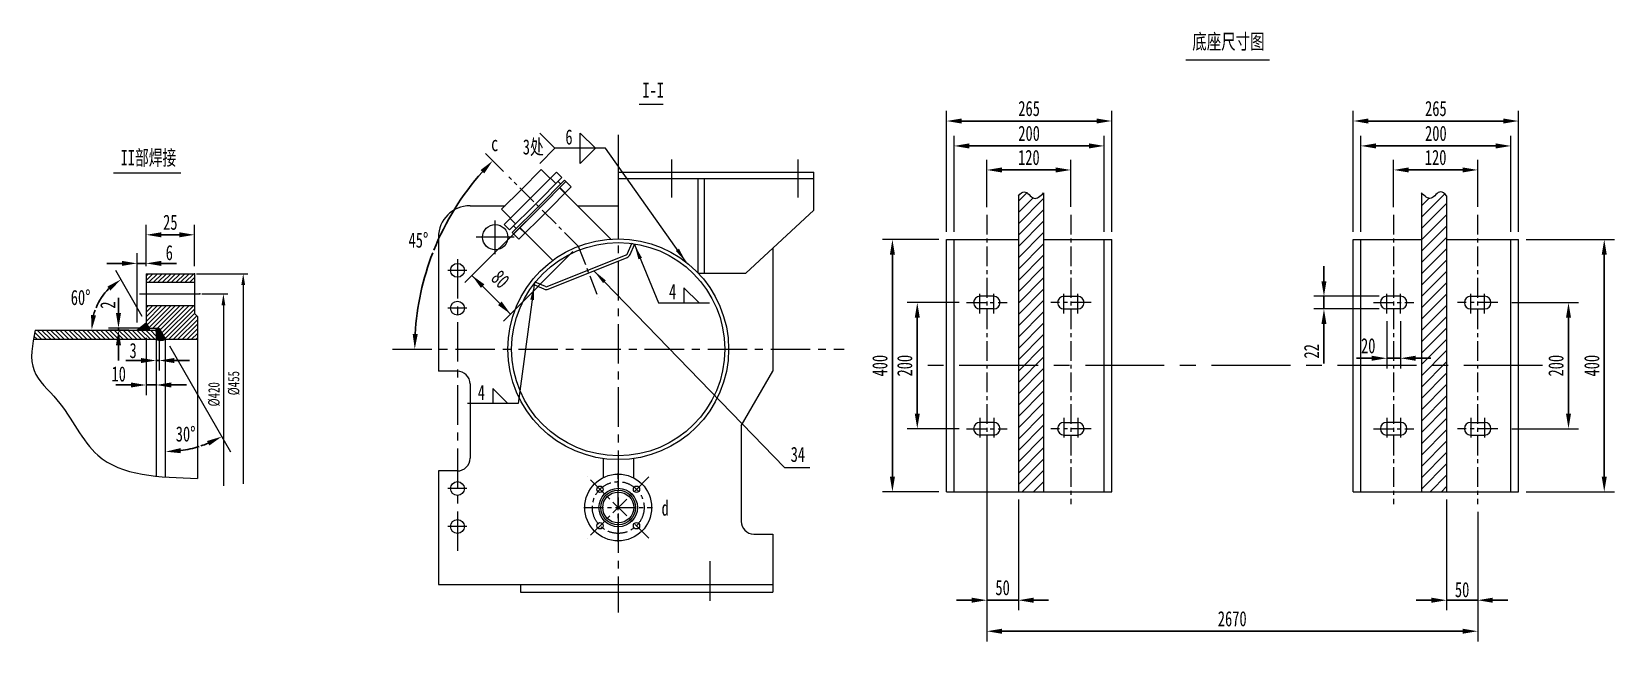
# Model space of a CAD drawing. Header units: millimetres. Extents: x 6843 to 13563, y -2018 to 2734.
# Drawn here: x 9445 to 11955, y -249 to 718 of the extents above; entities that cross this region are included whole.
import ezdxf

# ---------------------------------------------------------------- set-up
doc = ezdxf.new("R2010")
doc.units = ezdxf.units.MM
doc.header["$LTSCALE"] = 50
doc.header["$PDSIZE"] = -5
doc.linetypes.add('CENTER', pattern=[2, 1.25, -0.25, 0.25, -0.25])
doc.linetypes.add('EB_DASHDOT', pattern=[39, 30, -3, 3, -3])
doc.layers.get('0').update_dxf_attribs({"lineweight": 18})
for name, color, linetype, lineweight in [('25C', 1, 'CENTER', 18), ('中心线', 1, 'CENTER', 5), ('尺寸线', 4, 'Continuous', 9), ('标注', 4, 'Continuous', 5), ('点划线', 1, 'EB_DASHDOT', 5), ('粗线', 7, 'Continuous', 15)]:
    doc.layers.add(name, color=color, linetype=linetype, lineweight=lineweight)
doc.styles.add('FS', font='txt.shx', dxfattribs={"width": 0.7, "bigfont": 'gbcbig.shx'})
doc.styles.get("Standard").update_dxf_attribs({"font": 'txt', "width": 0.7})
doc.dimstyles.new('副本标准', dxfattribs={"dimscale": 8, "dimtxt": 3, "dimasz": 3, "dimexe": 2, "dimexo": 1.5, "dimgap": 1, "dimtad": 1, "dimtih": 1, "dimtoh": 1, "dimdec": 1, "dimzin": 12, "dimdsep": 46, "dimtxsty": 'Standard', "dimcen": 0, "dimdle": 6, "dimclrd": 256, "dimclre": 256, "dimclrt": 256, "dimazin": 3, "dimtfac": 1, "dimtdec": 1, "dimtix": 1, "dimtmove": 1, "dimatfit": 3, "dimfxl": 0, "dimtolj": 1, "dimarcsym": 0})
doc.dimstyles.new('标准', dxfattribs={"dimscale": 8, "dimtxt": 3, "dimasz": 3, "dimexe": 2, "dimexo": 1.5, "dimgap": 1, "dimtad": 1, "dimdec": 1, "dimzin": 12, "dimdsep": 46, "dimtxsty": 'Standard', "dimcen": 0, "dimdle": 6, "dimclrd": 256, "dimclre": 256, "dimclrt": 256, "dimadec": 1, "dimazin": 3, "dimtfac": 1, "dimtdec": 1, "dimtmove": 2, "dimatfit": 0, "dimfxl": 0, "dimtolj": 1, "dimarcsym": 0})

# ---------------------------------------------------------------- blocks, each defined once
blk = doc.blocks.new('*X29')
at = {"layer": '标注', "linetype": 'ByBlock'}
for points in [[(10143.6, 331.5), (10163.4, 317.3), (10157.8, 311.7)], [(10204.8, 270.3), (10190.7, 290.1), (10185, 284.4)]]:
    blk.add_hatch(color=256, dxfattribs=at).paths.add_polyline_path(points, flags=0)
for p, q in [((10242.6, 430.4), (10132.3, 320.2)), ((10303.7, 369.2), (10193.5, 259))]:
    blk.add_line(p, q, dxfattribs=at)
at = {"layer": '标注', "linetype": 'ByBlock', "lineweight": -2}
for p, q in [((10312.2, 377.7), (10312.2, 377.7)), ((10204.8, 270.3), (10143.6, 331.5))]:
    blk.add_line(p, q, dxfattribs=at)
at = {"layer": '标注', "linetype": 'ByBlock', "insert": (10188.8, 325.5), "char_height": 24, "width": 63.998, "attachment_point": 5, "rotation": 315}
blk.add_mtext('80', dxfattribs=at)
blk = doc.blocks.new('*X70')
at = {"layer": '标注', "linetype": 'ByBlock'}
for points in [[(9583.1, 247.9), (9579.1, 271.9), (9587.1, 271.9)], [(9583.1, 244.7), (9579.1, 220.7), (9587.1, 220.7)]]:
    blk.add_hatch(color=256, dxfattribs=at).paths.add_polyline_path(points, flags=0)
at = {"layer": '标注', "linetype": 'ByBlock', "lineweight": -2}
for p, q in [((9583.1, 271.9), (9583.1, 295.9)), ((9583.1, 247.9), (9583.1, 244.7)), ((9631.7, 247.9), (9631.7, 247.9)), ((9583.1, 196.7), (9583.1, 220.7))]:
    blk.add_line(p, q, dxfattribs=at)
at = {"layer": '标注', "linetype": 'ByBlock'}
for p, q in [((9619.7, 247.9), (9567.1, 247.9)), ((9599.3, 244.7), (9567.1, 244.7))]:
    blk.add_line(p, q, dxfattribs=at)
at = {"layer": '标注', "linetype": 'ByBlock', "insert": (9566.2, 284.5), "char_height": 24, "width": 47.2, "attachment_point": 5, "rotation": 90}
blk.add_mtext('2', dxfattribs=at)
blk = doc.blocks.new('*X71')
at = {"layer": '标注', "linetype": 'ByBlock'}
for points in [[(9642.9, 196.6), (9618.9, 200.6), (9618.9, 192.6)], [(9647.7, 196.6), (9671.7, 200.6), (9671.7, 192.6)]]:
    blk.add_hatch(color=256, dxfattribs=at).paths.add_polyline_path(points, flags=0)
at = {"layer": '标注', "linetype": 'ByBlock', "lineweight": -2}
for p, q in [((9647.7, 247.9), (9647.7, 247.9)), ((9594.9, 196.6), (9618.9, 196.6)), ((9647.7, 196.6), (9642.9, 196.6)), ((9671.7, 196.6), (9695.7, 196.6))]:
    blk.add_line(p, q, dxfattribs=at)
at = {"layer": '标注', "linetype": 'ByBlock'}
for p, q in [((9647.7, 235.9), (9647.7, 180.6)), ((9642.9, 218.3), (9642.9, 180.6))]:
    blk.add_line(p, q, dxfattribs=at)
at = {"layer": '标注', "linetype": 'ByBlock', "insert": (9606.3, 212.3), "char_height": 24, "width": 18.107, "attachment_point": 5}
blk.add_mtext('3', dxfattribs=at)
blk = doc.blocks.new('*X72')
at = {"layer": '尺寸线', "linetype": 'ByBlock'}
for points in [[(9746.9, 76), (9727.1, 61.8), (9723.6, 69)], [(9657.8, 52.1), (9681.5, 57.7), (9682, 49.7)]]:
    blk.add_hatch(color=256, dxfattribs=at).paths.add_polyline_path(points, flags=0)
blk.add_line((9663.8, 219.9), (9760.9, 51.7), dxfattribs=at)
at = {"layer": '尺寸线', "linetype": 'ByBlock', "lineweight": -2}
for start, end in [(277.7239, 287.4438), (288.363, 292.2761)]:
    blk.add_arc((9657.8, 230.3), 178.2, start, end, dxfattribs=at)
at = {"layer": '尺寸线', "linetype": 'ByBlock', "insert": (9689.6, 80), "char_height": 24, "width": 62.347, "attachment_point": 5}
blk.add_mtext('30%%D', dxfattribs=at)
blk = doc.blocks.new('*X73')
at = {"layer": '尺寸线', "linetype": 'ByBlock'}
for points in [[(9587, 325.2), (9570.4, 307.5), (9565.5, 313.8)], [(9540.5, 244.7), (9539.6, 269), (9547.5, 267.9)]]:
    blk.add_hatch(color=256, dxfattribs=at).paths.add_polyline_path(points, flags=0)
blk.add_line((9620.9, 266.6), (9579, 339.1), dxfattribs=at)
at = {"layer": '尺寸线', "linetype": 'ByBlock', "lineweight": -2}
for start, end in [(134.8237, 157.6593), (159.8924, 165.1763)]:
    blk.add_arc((9633.5, 244.7), 93, start, end, dxfattribs=at)
at = {"layer": '尺寸线', "linetype": 'ByBlock', "insert": (9523.1, 296.4), "char_height": 24, "width": 62.907, "attachment_point": 5}
blk.add_mtext('60%%D', dxfattribs=at)
blk = doc.blocks.new('*X74')
at = {"layer": '标注', "linetype": 'ByBlock'}
for points in [[(9612.5, 350.6), (9588.5, 346.6), (9588.5, 354.6)], [(9626.9, 350.6), (9650.9, 346.6), (9650.9, 354.6)]]:
    blk.add_hatch(color=256, dxfattribs=at).paths.add_polyline_path(points, flags=0)
for p, q in [((9612.5, 256.7), (9612.5, 366.6)), ((9626.9, 346.3), (9626.9, 366.6))]:
    blk.add_line(p, q, dxfattribs=at)
at = {"layer": '标注', "linetype": 'ByBlock', "lineweight": -2}
for p, q in [((9588.5, 350.6), (9564.5, 350.6)), ((9612.5, 350.6), (9626.9, 350.6)), ((9674.9, 350.6), (9650.9, 350.6)), ((9612.5, 244.7), (9612.5, 244.7))]:
    blk.add_line(p, q, dxfattribs=at)
at = {"layer": '标注', "linetype": 'ByBlock', "insert": (9663.7, 367.5), "char_height": 24, "width": 19.04, "attachment_point": 5}
blk.add_mtext('6', dxfattribs=at)
blk = doc.blocks.new('*X75')
at = {"layer": '标注', "linetype": 'ByBlock'}
for points in [[(9626.9, 157.8), (9602.9, 153.8), (9602.9, 161.8)], [(9642.9, 157.8), (9666.9, 153.8), (9666.9, 161.8)]]:
    blk.add_hatch(color=256, dxfattribs=at).paths.add_polyline_path(points, flags=0)
at = {"layer": '标注', "linetype": 'ByBlock', "lineweight": -2}
for p, q in [((9626.9, 244.7), (9626.9, 244.7)), ((9602.9, 157.8), (9578.9, 157.8)), ((9626.9, 157.8), (9642.9, 157.8)), ((9690.9, 157.8), (9666.9, 157.8))]:
    blk.add_line(p, q, dxfattribs=at)
at = {"layer": '标注', "linetype": 'ByBlock'}
for p, q in [((9626.9, 232.7), (9626.9, 141.8)), ((9642.9, 215.3), (9642.9, 141.8))]:
    blk.add_line(p, q, dxfattribs=at)
at = {"layer": '标注', "linetype": 'ByBlock', "insert": (9583.5, 175.2), "char_height": 24, "width": 39.947, "attachment_point": 5}
blk.add_mtext('10', dxfattribs=at)
blk = doc.blocks.new('*X76')
at = {"layer": '标注', "linetype": 'ByBlock'}
for points in [[(9626.9, 395.9), (9650.9, 391.9), (9650.9, 399.9)], [(9703.7, 395.9), (9679.7, 391.9), (9679.7, 399.9)]]:
    blk.add_hatch(color=256, dxfattribs=at).paths.add_polyline_path(points, flags=0)
for p, q in [((9626.9, 346.3), (9626.9, 411.9)), ((9703.7, 346.3), (9703.7, 411.9))]:
    blk.add_line(p, q, dxfattribs=at)
at = {"layer": '标注', "linetype": 'ByBlock', "lineweight": -2}
blk.add_line((9650.9, 395.9), (9679.7, 395.9), dxfattribs=at)
at = {"layer": '标注', "linetype": 'ByBlock', "insert": (9665.3, 415.6), "char_height": 24, "width": 42.373, "attachment_point": 5}
blk.add_mtext('25', dxfattribs=at)
blk = doc.blocks.new('*X96')
at = {"layer": '尺寸线', "linetype": 'ByBlock'}
for points in [[(11882.3, 288.4), (11886.3, 264.4), (11878.3, 264.4)], [(11882.3, 88.4), (11886.3, 112.4), (11878.3, 112.4)]]:
    blk.add_hatch(color=256, dxfattribs=at).paths.add_polyline_path(points, flags=0)
for p, q in [((11792.2, 288.4), (11898.3, 288.4)), ((11792.2, 88.4), (11898.3, 88.4))]:
    blk.add_line(p, q, dxfattribs=at)
at = {"layer": '尺寸线', "linetype": 'ByBlock', "lineweight": -2}
blk.add_line((11882.3, 112.4), (11882.3, 264.4), dxfattribs=at)
at = {"layer": '尺寸线', "linetype": 'ByBlock', "insert": (11862.5, 188.4), "char_height": 24, "width": 66.827, "attachment_point": 5, "rotation": 90}
blk.add_mtext('200', dxfattribs=at)
blk = doc.blocks.new('*X97')
at = {"layer": '尺寸线', "linetype": 'ByBlock'}
for points in [[(11939, 388.4), (11943, 364.4), (11935, 364.4)], [(11939, -11.6), (11943, 12.4), (11935, 12.4)]]:
    blk.add_hatch(color=256, dxfattribs=at).paths.add_polyline_path(points, flags=0)
for p, q in [((11815, 388.4), (11955, 388.4)), ((11815, -11.6), (11955, -11.6))]:
    blk.add_line(p, q, dxfattribs=at)
at = {"layer": '尺寸线', "linetype": 'ByBlock', "lineweight": -2}
blk.add_line((11939, 12.4), (11939, 364.4), dxfattribs=at)
at = {"layer": '尺寸线', "linetype": 'ByBlock', "insert": (11919.3, 188.4), "char_height": 24, "width": 67.573, "attachment_point": 5, "rotation": 90}
blk.add_mtext('400', dxfattribs=at)
blk = doc.blocks.new('*X98')
at = {"layer": '尺寸线', "linetype": 'ByBlock'}
for points in [[(11594, 200.2), (11570, 196.2), (11570, 204.2)], [(11616, 200.2), (11640, 196.2), (11640, 204.2)]]:
    blk.add_hatch(color=256, dxfattribs=at).paths.add_polyline_path(points, flags=0)
at = {"layer": '尺寸线', "linetype": 'ByBlock', "lineweight": -2}
for p, q in [((11594, 270.9), (11594, 270.9)), ((11570, 200.2), (11546, 200.2)), ((11594, 200.2), (11616, 200.2)), ((11664, 200.2), (11640, 200.2))]:
    blk.add_line(p, q, dxfattribs=at)
at = {"layer": '尺寸线', "linetype": 'ByBlock'}
for p, q in [((11594, 258.9), (11594, 184.2)), ((11616, 258.9), (11616, 184.2))]:
    blk.add_line(p, q, dxfattribs=at)
at = {"layer": '尺寸线', "linetype": 'ByBlock', "insert": (11564.7, 219.9), "char_height": 24, "width": 42.933, "attachment_point": 5}
blk.add_mtext('20', dxfattribs=at)
blk = doc.blocks.new('*X99')
at = {"layer": '尺寸线', "linetype": 'ByBlock'}
for points in [[(11494.5, 298.4), (11490.5, 322.4), (11498.5, 322.4)], [(11494.5, 278.4), (11490.5, 254.4), (11498.5, 254.4)]]:
    blk.add_hatch(color=256, dxfattribs=at).paths.add_polyline_path(points, flags=0)
at = {"layer": '尺寸线', "linetype": 'ByBlock', "lineweight": -2}
for p, q in [((11494.5, 322.4), (11494.5, 346.4)), ((11494.5, 298.4), (11494.5, 278.4)), ((11594, 298.4), (11594, 298.4)), ((11494.5, 191.9), (11494.5, 254.4))]:
    blk.add_line(p, q, dxfattribs=at)
at = {"layer": '尺寸线', "linetype": 'ByBlock'}
for p, q in [((11582, 298.4), (11478.5, 298.4)), ((11582, 278.4), (11478.5, 278.4))]:
    blk.add_line(p, q, dxfattribs=at)
at = {"layer": '尺寸线', "linetype": 'ByBlock', "insert": (11474.8, 211.2), "char_height": 24, "width": 47.2, "attachment_point": 5, "rotation": 90}
blk.add_mtext('22', dxfattribs=at)
blk = doc.blocks.new('*X100')
at = {"layer": '尺寸线', "linetype": 'ByBlock'}
for points in [[(10960, -232.6), (10984, -228.6), (10984, -236.6)], [(11738.3, -232.6), (11714.3, -228.6), (11714.3, -236.6)]]:
    blk.add_hatch(color=256, dxfattribs=at).paths.add_polyline_path(points, flags=0)
for p, q in [((10960, 58.9), (10960, -248.6)), ((11738.3, -43.1), (11738.3, -248.6))]:
    blk.add_line(p, q, dxfattribs=at)
at = {"layer": '尺寸线', "linetype": 'ByBlock', "lineweight": -2}
blk.add_line((11714.3, -232.6), (10984, -232.6), dxfattribs=at)
at = {"layer": '尺寸线', "linetype": 'ByBlock', "insert": (11349.1, -212.9), "char_height": 24, "width": 90.72, "attachment_point": 5}
blk.add_mtext('2670', dxfattribs=at)
blk = doc.blocks.new('*X116')
at = {"layer": '尺寸线', "linetype": 'ByBlock'}
for points in [[(10960, -183.4), (10936, -187.4), (10936, -179.4)], [(11010, -183.4), (11034, -187.4), (11034, -179.4)]]:
    blk.add_hatch(color=256, dxfattribs=at).paths.add_polyline_path(points, flags=0)
for p, q in [((10960, 58.9), (10960, -199.4)), ((11010, -23.6), (11010, -199.4))]:
    blk.add_line(p, q, dxfattribs=at)
at = {"layer": '尺寸线', "linetype": 'ByBlock', "lineweight": -2}
for p, q in [((10936, -183.4), (10912, -183.4)), ((10960, -183.4), (11010, -183.4)), ((11058, -183.4), (11034, -183.4))]:
    blk.add_line(p, q, dxfattribs=at)
at = {"layer": '尺寸线', "linetype": 'ByBlock', "insert": (10985, -163.6), "char_height": 24, "width": 42.56, "attachment_point": 5}
blk.add_mtext('50', dxfattribs=at)
blk = doc.blocks.new('*X117')
at = {"layer": '尺寸线', "linetype": 'ByBlock'}
for points in [[(11689, -183.4), (11665, -187.4), (11665, -179.4)], [(11738.3, -183.4), (11762.3, -187.4), (11762.3, -179.4)]]:
    blk.add_hatch(color=256, dxfattribs=at).paths.add_polyline_path(points, flags=0)
at = {"layer": '尺寸线', "linetype": 'ByBlock', "lineweight": -2}
for p, q in [((11689, -11.6), (11689, -11.6)), ((11665, -183.4), (11641, -183.4)), ((11689, -183.4), (11738.3, -183.4)), ((11786.3, -183.4), (11762.3, -183.4))]:
    blk.add_line(p, q, dxfattribs=at)
at = {"layer": '尺寸线', "linetype": 'ByBlock'}
for p, q in [((11689, -23.6), (11689, -199.4)), ((11738.3, -43.1), (11738.3, -199.4))]:
    blk.add_line(p, q, dxfattribs=at)
at = {"layer": '尺寸线', "linetype": 'ByBlock', "insert": (11713.6, -166.8), "char_height": 24, "width": 42.56, "attachment_point": 5}
blk.add_mtext('50', dxfattribs=at)
blk = doc.blocks.new('*X118')
at = {"layer": '尺寸线', "linetype": 'ByBlock'}
for points in [[(10849.7, 288.4), (10845.7, 264.4), (10853.7, 264.4)], [(10849.7, 88.4), (10845.7, 112.4), (10853.7, 112.4)]]:
    blk.add_hatch(color=256, dxfattribs=at).paths.add_polyline_path(points, flags=0)
for p, q in [((10916, 288.4), (10833.7, 288.4)), ((10916, 88.4), (10833.7, 88.4))]:
    blk.add_line(p, q, dxfattribs=at)
at = {"layer": '尺寸线', "linetype": 'ByBlock', "lineweight": -2}
blk.add_line((10849.7, 264.4), (10849.7, 112.4), dxfattribs=at)
at = {"layer": '尺寸线', "linetype": 'ByBlock', "insert": (10829.9, 188.4), "char_height": 24, "width": 66.827, "attachment_point": 5, "rotation": 90}
blk.add_mtext('200', dxfattribs=at)
blk = doc.blocks.new('*X119')
at = {"layer": '尺寸线', "linetype": 'ByBlock'}
for points in [[(10810.3, 388.4), (10806.3, 364.4), (10814.3, 364.4)], [(10810.3, -11.6), (10806.3, 12.4), (10814.3, 12.4)]]:
    blk.add_hatch(color=256, dxfattribs=at).paths.add_polyline_path(points, flags=0)
for p, q in [((10884, 388.4), (10794.3, 388.4)), ((10884, -11.6), (10794.3, -11.6))]:
    blk.add_line(p, q, dxfattribs=at)
at = {"layer": '尺寸线', "linetype": 'ByBlock', "lineweight": -2}
blk.add_line((10810.3, 364.4), (10810.3, 12.4), dxfattribs=at)
at = {"layer": '尺寸线', "linetype": 'ByBlock', "insert": (10790.5, 188.4), "char_height": 24, "width": 67.573, "attachment_point": 5, "rotation": 90}
blk.add_mtext('400', dxfattribs=at)
blk = doc.blocks.new('*X120')
at = {"layer": '尺寸线', "linetype": 'ByBlock'}
for points in [[(10960, 498.7), (10984, 502.7), (10984, 494.7)], [(11093.2, 498.7), (11069.2, 502.7), (11069.2, 494.7)]]:
    blk.add_hatch(color=256, dxfattribs=at).paths.add_polyline_path(points, flags=0)
for p, q in [((10960, 439.5), (10960, 514.7)), ((11093.2, 440.3), (11093.2, 514.7))]:
    blk.add_line(p, q, dxfattribs=at)
at = {"layer": '尺寸线', "linetype": 'ByBlock', "lineweight": -2}
blk.add_line((11069.2, 498.7), (10984, 498.7), dxfattribs=at)
at = {"layer": '尺寸线', "linetype": 'ByBlock', "insert": (11026.6, 518.4), "char_height": 24, "width": 63.84, "attachment_point": 5}
blk.add_mtext('120', dxfattribs=at)
blk = doc.blocks.new('*X121')
at = {"layer": '尺寸线', "linetype": 'ByBlock'}
for points in [[(10896, 576.3), (10920, 572.3), (10920, 580.3)], [(11158, 576.3), (11134, 572.3), (11134, 580.3)]]:
    blk.add_hatch(color=256, dxfattribs=at).paths.add_polyline_path(points, flags=0)
for p, q in [((10896, 400.4), (10896, 592.3)), ((11158, 400.4), (11158, 592.3))]:
    blk.add_line(p, q, dxfattribs=at)
at = {"layer": '尺寸线', "linetype": 'ByBlock', "lineweight": -2}
blk.add_line((10920, 576.3), (11134, 576.3), dxfattribs=at)
at = {"layer": '尺寸线', "linetype": 'ByBlock', "insert": (11027, 596), "char_height": 24, "width": 66.267, "attachment_point": 5}
blk.add_mtext('265', dxfattribs=at)
blk = doc.blocks.new('*X128')
at = {"layer": '尺寸线', "linetype": 'Continuous'}
blk.add_hatch(color=256, dxfattribs=at).paths.add_polyline_path([(10337, 338.8), (10355.8, 323.7), (10351.5, 319.5)], flags=0)
for p, q in [((10337, 338.8), (10639.2, 27.2)), ((10639.2, 27.2), (10679.3, 27.2))]:
    blk.add_line(p, q, dxfattribs=at)
at = {"layer": '尺寸线'}
blk.add_line((10679.3, 27.2), (10679.3, 27.2), dxfattribs=at)
blk = doc.blocks.new('*X131')
at = {"layer": '尺寸线', "linetype": 'Continuous'}
blk.add_hatch(color=256, dxfattribs=at).paths.add_polyline_path([(10483.2, 352.5), (10466.9, 370.3), (10471.8, 373.8)], flags=0)
for p, q in [((10355.6, 533.2), (10275.2, 533.2)), ((10483.2, 352.5), (10355.6, 533.2))]:
    blk.add_line(p, q, dxfattribs=at)
at = {"layer": '尺寸线'}
blk.add_line((10275.2, 533.2), (10275.2, 533.2), dxfattribs=at)
blk = doc.blocks.new('*X132')
at = {"layer": '尺寸线', "linetype": 'Continuous'}
blk.add_hatch(color=256, dxfattribs=at).paths.add_polyline_path([(10242.3, 316.6), (10242, 292.4), (10236.1, 293.2)], flags=0)
for p, q in [((10242.3, 316.6), (10216.7, 128.3)), ((10216.7, 128.3), (10136.3, 128.3))]:
    blk.add_line(p, q, dxfattribs=at)
at = {"layer": '尺寸线'}
blk.add_line((10136.3, 128.3), (10136.3, 128.3), dxfattribs=at)
blk = doc.blocks.new('*X133')
at = {"layer": '尺寸线', "linetype": 'Continuous'}
blk.add_hatch(color=256, dxfattribs=at).paths.add_polyline_path([(10401.2, 380.4), (10413.1, 359.4), (10407.6, 357.1)], flags=0)
for p, q in [((10401.2, 380.4), (10439.6, 288)), ((10439.6, 288), (10520, 288))]:
    blk.add_line(p, q, dxfattribs=at)
at = {"layer": '尺寸线'}
blk.add_line((10520, 288), (10520, 288), dxfattribs=at)
blk = doc.blocks.new('*X135')
at = {"layer": '尺寸线', "linetype": 'ByBlock'}
for points in [[(10176.6, 513.3), (10163.1, 493.1), (10157.3, 498.6)], [(10052.9, 214.6), (10049.6, 238.7), (10057.6, 238.4)]]:
    blk.add_hatch(color=256, dxfattribs=at).paths.add_polyline_path(points, flags=0)
blk.add_line((10193.8, 496.2), (10165.3, 524.6), dxfattribs=at)
at = {"layer": '尺寸线', "linetype": 'ByBlock', "lineweight": -2}
for start, end in [(138.2552, 158.2163), (158.7735, 176.7448)]:
    blk.add_arc((10475.4, 214.6), 422.5, start, end, dxfattribs=at)
at = {"layer": '尺寸线', "linetype": 'ByBlock', "insert": (10058.7, 387.3), "char_height": 24, "width": 63.467, "attachment_point": 5}
blk.add_mtext('45%%D', dxfattribs=at)
blk = doc.blocks.new('*X139')
at = {"layer": '尺寸线', "linetype": 'ByBlock'}
for points in [[(10908, 536.8), (10932, 532.8), (10932, 540.8)], [(11146, 536.8), (11122, 532.8), (11122, 540.8)]]:
    blk.add_hatch(color=256, dxfattribs=at).paths.add_polyline_path(points, flags=0)
for p, q in [((10908, 400.4), (10908, 552.8)), ((11146, 400.4), (11146, 552.8))]:
    blk.add_line(p, q, dxfattribs=at)
at = {"layer": '尺寸线', "linetype": 'ByBlock', "lineweight": -2}
blk.add_line((10932, 536.8), (11122, 536.8), dxfattribs=at)
at = {"layer": '尺寸线', "linetype": 'ByBlock', "insert": (11027, 556.6), "char_height": 24, "width": 66.827, "attachment_point": 5}
blk.add_mtext('200', dxfattribs=at)
blk = doc.blocks.new('*X140')
at = {"layer": '尺寸线', "linetype": 'ByBlock'}
for points in [[(11605, 498.7), (11629, 502.7), (11629, 494.7)], [(11738.3, 498.7), (11714.3, 502.7), (11714.3, 494.7)]]:
    blk.add_hatch(color=256, dxfattribs=at).paths.add_polyline_path(points, flags=0)
for p, q in [((11605, 439.5), (11605, 514.7)), ((11738.3, 440.3), (11738.3, 514.7))]:
    blk.add_line(p, q, dxfattribs=at)
at = {"layer": '尺寸线', "linetype": 'ByBlock', "lineweight": -2}
blk.add_line((11714.3, 498.7), (11629, 498.7), dxfattribs=at)
at = {"layer": '尺寸线', "linetype": 'ByBlock', "insert": (11671.6, 518.4), "char_height": 24, "width": 63.84, "attachment_point": 5}
blk.add_mtext('120', dxfattribs=at)
blk = doc.blocks.new('*X141')
at = {"layer": '尺寸线', "linetype": 'ByBlock'}
for points in [[(11541, 576.3), (11565, 572.3), (11565, 580.3)], [(11803, 576.3), (11779, 572.3), (11779, 580.3)]]:
    blk.add_hatch(color=256, dxfattribs=at).paths.add_polyline_path(points, flags=0)
for p, q in [((11541, 400.4), (11541, 592.3)), ((11803, 400.4), (11803, 592.3))]:
    blk.add_line(p, q, dxfattribs=at)
at = {"layer": '尺寸线', "linetype": 'ByBlock', "lineweight": -2}
blk.add_line((11565, 576.3), (11779, 576.3), dxfattribs=at)
at = {"layer": '尺寸线', "linetype": 'ByBlock', "insert": (11672, 596), "char_height": 24, "width": 66.267, "attachment_point": 5}
blk.add_mtext('265', dxfattribs=at)
blk = doc.blocks.new('*X142')
at = {"layer": '尺寸线', "linetype": 'ByBlock'}
for points in [[(11553, 536.8), (11577, 532.8), (11577, 540.8)], [(11791, 536.8), (11767, 532.8), (11767, 540.8)]]:
    blk.add_hatch(color=256, dxfattribs=at).paths.add_polyline_path(points, flags=0)
for p, q in [((11553, 400.4), (11553, 552.8)), ((11791, 400.4), (11791, 552.8))]:
    blk.add_line(p, q, dxfattribs=at)
at = {"layer": '尺寸线', "linetype": 'ByBlock', "lineweight": -2}
blk.add_line((11577, 536.8), (11767, 536.8), dxfattribs=at)
at = {"layer": '尺寸线', "linetype": 'ByBlock', "insert": (11672, 556.6), "char_height": 24, "width": 66.827, "attachment_point": 5}
blk.add_mtext('200', dxfattribs=at)

msp = doc.modelspace()

# ---------------------------------------------------------------- hatches: boundary and pattern name
at = {"layer": '尺寸线'}
h = msp.add_hatch(dxfattribs=at)
h.set_pattern_fill('ANSI31', color=256, style=0, pattern_type=0)
h.set_pattern_definition([(45, (0, 0), (-8.980256, 8.980256), [])])
edge = h.paths.add_edge_path(flags=0)
edge.add_line((11049.98, 188.44), (11049.98, 462.39))
edge.add_spline(control_points=[(11049.98, 462.39), (11044.73, 457.4), (11034.07, 447.25), (11021.38, 469.33), (11013.14, 461.06), (11009.98, 457.89)], knot_values=[0, 0, 0, 0, 18.160048, 36.8882426, 48.5378236, 48.5378236, 48.5378236, 48.5378236], weights=[1, 1, 1, 1, 1, 1], degree=3, periodic=0)
edge.add_line((11009.98, 457.89), (11009.98, 188.44))
edge.add_line((11009.98, 188.44), (11049.98, 188.44))
h.paths.add_polyline_path([(11049.98, -11.56), (11049.98, 188.44), (11009.98, 188.44), (11009.98, -11.56)], flags=0)
edge = h.paths.add_edge_path(flags=0)
edge.add_line((11688.99, 188.44), (11688.99, 457.89))
edge.add_spline(control_points=[(11688.99, 457.89), (11685.83, 461.06), (11677.59, 469.33), (11664.9, 447.25), (11654.24, 457.4), (11648.99, 462.39)], knot_values=[0, 0, 0, 0, 11.649581, 30.3777756, 48.5378236, 48.5378236, 48.5378236, 48.5378236], weights=[1, 1, 1, 1, 1, 1], degree=3, periodic=0)
edge.add_line((11648.99, 462.39), (11648.99, 188.44))
edge.add_line((11648.99, 188.44), (11688.99, 188.44))
h.paths.add_polyline_path([(11688.99, -11.56), (11688.99, 188.44), (11648.99, 188.44), (11648.99, -11.56)], flags=0)
h = msp.add_hatch(dxfattribs=at)
h.set_pattern_fill('ANSI31', color=256, style=0, pattern_type=0)
h.set_pattern_definition([(45, (0, 0), (-3.5921024, 3.5921024), [])])
h.paths.add_polyline_path([(9703.66, 320.66), (9703.66, 334.26), (9626.86, 334.26), (9626.86, 320.66)], flags=0)
h.paths.add_polyline_path([(9708.46, 230.26), (9708.46, 266.26), (9703.66, 271.06), (9703.66, 283.86), (9626.86, 283.86), (9626.86, 256.17), (9631.66, 247.86), (9647.66, 247.86), (9657.82, 230.26)], flags=0)
for points in [[(9780.88, 334.26), (9777.88, 316.26), (9783.88, 316.26)], [(9749.54, 302.26), (9746.54, 284.26), (9752.54, 284.26)]]:
    msp.add_hatch(color=256, dxfattribs=at).paths.add_polyline_path(points, flags=0)
h = msp.add_hatch(dxfattribs=at)
h.set_pattern_fill('ANSI37', color=256, scale=0.4, angle=90, style=0)
h.paths.add_polyline_path([(9626.86, 244.66), (9626.86, 256.17), (9612.46, 244.66)], flags=0)
h.paths.add_polyline_path([(9631.66, 244.66), (9631.66, 247.86), (9626.86, 256.17), (9626.86, 244.66)], flags=0)
h = msp.add_hatch(dxfattribs=at)
h.set_pattern_fill('ANSI31', color=256, style=0, pattern_type=0)
h.set_pattern_definition([(135, (0, 0), (-3.5921024, -3.5921024), [])])
edge = h.paths.add_edge_path(flags=0)
edge.add_line((9642.86, 230.26), (9642.86, 244.66))
edge.add_line((9642.86, 244.66), (9450.82, 244.66))
edge.add_spline(control_points=[(9450.82, 244.66), (9449.95, 240.12), (9449.08, 235.58), (9448.16, 230.26)], knot_values=[0, 0, 0, 0, 14.6434286, 14.6434286, 14.6434286, 14.6434286], weights=[1, 1, 1, 1], degree=3, periodic=0)
edge.add_line((9448.16, 230.26), (9642.86, 230.26))
h = msp.add_hatch(dxfattribs=at)
h.set_pattern_fill('ANSI37', color=256, scale=0.4, angle=90, style=0)
edge = h.paths.add_edge_path(flags=0)
edge.add_line((9657.82, 230.26), (9647.66, 247.86))
edge.add_line((9647.66, 247.86), (9642.86, 247.86))
edge.add_line((9642.86, 247.86), (9642.86, 244.66))
edge.add_line((9642.86, 244.66), (9642.86, 230.26))
edge.add_arc((9650.34, 243.06), 14.82, 239.69179, 300.30821)

# ---------------------------------------------------------------- linework, layer by layer
for p, q in [((9626.86, 334.26), (9626.86, 244.66)), ((9626.86, 334.26), (9703.66, 334.26)), ((9703.66, 334.26), (9703.66, 271.06)), ((9626.86, 320.66), (9703.66, 320.66)), ((9626.86, 283.86), (9703.66, 283.86)), ((9626.86, 256.17), (9631.66, 247.86)), ((9703.66, 271.06), (9708.46, 266.26)), ((9708.46, 266.26), (9708.46, 9.61)), ((9448.16, 230.26), (9642.86, 230.26)), ((9450.82, 244.66), (9642.86, 244.66)), ((9631.66, 247.86), (9647.66, 247.86)), ((9642.86, 244.66), (9642.86, 13.29)), ((9647.66, 247.86), (9657.82, 230.26)), ((9657.82, 230.26), (9708.46, 230.26)), ((9657.82, 11.93), (9657.82, 230.26))]:
    msp.add_line(p, q)
at = {"layer": '25C', "ltscale": 0.5}
for p, q in [((10959.98, 427.48), (10959.98, -31.07)), ((11093.25, 427.48), (11093.25, -31.07)), ((11604.99, 427.48), (11604.99, -31.07)), ((11738.26, 427.48), (11738.26, -31.07)), ((10948.98, 270.9), (10948.98, 305.97)), ((10970.98, 270.9), (10970.98, 305.97)), ((11082.25, 270.9), (11082.25, 305.97)), ((11104.25, 270.9), (11104.25, 305.97)), ((11593.99, 270.9), (11593.99, 305.97)), ((11615.99, 270.9), (11615.99, 305.97)), ((11727.26, 270.9), (11727.26, 305.97)), ((11749.26, 270.9), (11749.26, 305.97)), ((10927.99, 288.44), (10991.97, 288.44)), ((11125.24, 288.44), (11061.26, 288.44)), ((11573, 288.44), (11636.98, 288.44)), ((11770.25, 288.44), (11706.27, 288.44)), ((10948.98, 105.97), (10948.98, 70.9)), ((10970.98, 105.97), (10970.98, 70.9)), ((11082.25, 105.97), (11082.25, 70.9)), ((11104.25, 105.97), (11104.25, 70.9)), ((11593.99, 105.97), (11593.99, 70.9)), ((11615.99, 105.97), (11615.99, 70.9)), ((11727.26, 105.97), (11727.26, 70.9)), ((11749.26, 105.97), (11749.26, 70.9)), ((10927.99, 88.44), (10991.97, 88.44)), ((11125.24, 88.44), (11061.26, 88.44)), ((11573, 88.44), (11636.98, 88.44)), ((11770.25, 88.44), (11706.27, 88.44))]:
    msp.add_line(p, q, dxfattribs=at)
at = {"layer": '25C', "ltscale": 2}
msp.add_line((11841.27, 188.44), (10854.29, 188.44), dxfattribs=at)
at = {"layer": '中心线'}
for p, q in [((10375.52, 554.17), (10375.52, -202.79)), ((10460.52, 455.08), (10460.52, 515.08)), ((10661.04, 455.08), (10661.04, 515.08)), ((10180.52, 365.46), (10180.52, 418.64)), ((10210.75, 392.05), (10150.29, 392.05)), ((10120.52, 357.38), (10120.52, -111.61)), ((10135.52, 339.55), (10105.52, 339.55)), ((10135.52, 279.55), (10105.52, 279.55)), ((10017.35, 214.55), (10733.69, 214.55)), ((10135.52, -6.45), (10105.52, -6.45)), ((10135.52, -66.45), (10105.52, -66.45)), ((10520.52, -121.71), (10520.52, -186.97))]:
    msp.add_line(p, q, dxfattribs=at)
at = {"layer": '中心线', "ltscale": 0.5}
for p, q in [((10312.23, 377.71), (10202.25, 487.69)), ((10312.23, 377.71), (10343.88, 296.13)), ((10424.29, -85.22), (10326.75, 12.32)), ((10424.29, 12.32), (10326.75, -85.22)), ((10375.52, -90.8), (10375.52, 17.9)), ((10321.17, -36.45), (10429.87, -36.45))]:
    msp.add_line(p, q, dxfattribs=at)
msp.add_circle((10375.52, -36.45), 41, dxfattribs=at)
at = {"layer": '尺寸线'}
for p, q in [((11275.7, 673.08), (11408.24, 673.08)), ((10251.17, 557.16), (10275.17, 533.16)), ((10315.38, 509.16), (10315.38, 557.16)), ((10315.38, 557.16), (10339.38, 533.16)), ((10251.17, 509.16), (10275.17, 533.16)), ((10315.38, 509.16), (10339.38, 533.16)), ((9575.29, 493.9), (9681.95, 493.9)), ((9706.66, 334.26), (9788.08, 334.26)), ((9715.23, 302.26), (9756.74, 302.26)), ((10479.77, 312), (10503.77, 288)), ((10479.77, 312), (10479.77, 288)), ((9612.46, 244.66), (9626.86, 256.17)), ((9631.66, 247.86), (9631.66, 244.66)), ((9642.86, 244.66), (9642.86, 247.86)), ((10176.49, 152.34), (10200.49, 128.34)), ((10176.49, 152.34), (10176.49, 128.34))]:
    msp.add_line(p, q, dxfattribs=at)
msp.add_arc((9650.34, 243.06), 14.82, 239.6918, 300.3082, dxfattribs=at)
for points, knots in [([(11009.98, 457.89), (11013.14, 461.06), (11021.38, 469.33), (11034.07, 447.25), (11044.73, 457.4), (11049.98, 462.39)], [0, 0, 0, 0, 22479.0971183, 58617.1271833, 93658.8581399, 93658.8581399, 93658.8581399, 93658.8581399]), ([(11688.99, 457.89), (11685.83, 461.06), (11677.59, 469.33), (11664.9, 447.25), (11654.24, 457.4), (11648.99, 462.39)], [0, 0, 0, 0, 23821.5222052, 62117.6726739, 99252.0543484, 99252.0543484, 99252.0543484, 99252.0543484]), ([(9450.82, 244.66), (9446.47, 221.95), (9438.11, 178.33), (9502.17, 124.74), (9547.22, 14.72), (9648.05, 11.52), (9708.46, 9.61)], [0, 0, 0, 0, 16835.5353936, 32340.5440922, 60941.7832359, 103693.6659819, 103693.6659819, 103693.6659819, 103693.6659819])]:
    msp.add_open_spline(points, degree=3, knots=knots, dxfattribs=at)
for p in [(9703.66, 334.26), (9712.23, 302.26)]:
    msp.add_point(p, dxfattribs=at)
at = {"layer": '标注'}
for p, q in [((10408.94, 602.98), (10446.8, 602.98)), ((9780.88, 316.26), (9780.88, 1.24)), ((9749.54, 284.26), (9749.54, -2.15))]:
    msp.add_line(p, q, dxfattribs=at)
at = {"layer": '点划线', "ltscale": 2}
msp.add_line((9616.24, 302.26), (9712.23, 302.26), dxfattribs=at)
at = {"layer": '粗线'}
for p, q in [((10253.52, 499.36), (10222.05, 467.89)), ((10236.19, 453.75), (10277.56, 495.11)), ((10244.68, 445.26), (10286.04, 486.63)), ((10248.92, 441.02), (10290.29, 482.39)), ((10251.04, 438.9), (10292.41, 480.27)), ((10253.52, 499.36), (10267.66, 485.22)), ((10268.01, 485.57), (10276.5, 477.08)), ((10277.56, 495.11), (10286.04, 486.63)), ((10280.03, 480.62), (10284.28, 476.38)), ((10292.41, 480.27), (10290.29, 482.39)), ((10300.89, 471.78), (10292.41, 480.27)), ((10375.52, 495.08), (10685.52, 495.08)), ((10375.52, 495.08), (10375.52, 389.55)), ((10375.52, 485.08), (10685.52, 485.08)), ((10502.4, 335.08), (10502.4, 485.08)), ((10512.4, 335.08), (10512.4, 485.08)), ((10685.52, 435.08), (10685.52, 495.08)), ((10190.58, 436.42), (10222.05, 467.89)), ((10236.19, 453.75), (10194.83, 412.38)), ((10259.53, 430.41), (10300.89, 471.78)), ((10363.72, 389.15), (10282.51, 470.37)), ((10291.35, 462.23), (10282.86, 470.72)), ((10140.52, 442.05), (10196.21, 442.05)), ((10190.58, 436.42), (10204.73, 422.28)), ((10244.68, 445.26), (10203.31, 403.9)), ((10248.92, 441.02), (10207.56, 399.66)), ((10251.04, 438.9), (10209.68, 397.53)), ((10259.53, 430.41), (10218.16, 389.05)), ((10310.82, 442.05), (10375.52, 442.05)), ((10577.75, 335.08), (10685.52, 435.08)), ((10194.83, 412.38), (10203.31, 403.9)), ((10204.37, 421.93), (10212.86, 413.44)), ((10209.32, 409.91), (10213.57, 405.67)), ((10227.71, 398.59), (10219.22, 407.08)), ((10271.63, 355.38), (10219.58, 407.43)), ((10090.52, 392.05), (10090.52, 179.55)), ((10209.68, 397.53), (10207.56, 399.66)), ((10218.16, 389.05), (10209.68, 397.53)), ((10390.26, 366.31), (10397.02, 382.18)), ((10394.4, 364.54), (10401.16, 380.42)), ((10401.16, 380.42), (10397.02, 382.18)), ((10262.95, 313.87), (10388.21, 364.3)), ((10264.63, 309.69), (10389.89, 360.12)), ((10620.52, 374.76), (10620.52, 179.55)), ((10502.4, 335.08), (10577.75, 335.08)), ((10242.27, 316.59), (10244.04, 320.73)), ((10258.32, 309.76), (10242.27, 316.59)), ((10260.08, 313.9), (10244.04, 320.73)), ((10120.52, 179.55), (10090.52, 179.55)), ((10570.52, 92.95), (10620.52, 179.55)), ((10140.52, 159.55), (10140.52, 41.55)), ((10570.52, 92.95), (10570.52, -58.45)), ((10351.52, 41.21), (10351.52, 10.82)), ((10399.52, 41.21), (10399.52, 10.82)), ((10090.52, 21.55), (10090.52, -158.45)), ((10120.52, 21.55), (10090.52, 21.55)), ((10590.52, -78.45), (10620.52, -78.45)), ((10620.52, -78.45), (10620.52, -170.45)), ((10090.52, -158.45), (10620.52, -158.45)), ((10220.52, -158.45), (10220.52, -170.45)), ((10220.52, -170.45), (10620.52, -170.45))]:
    msp.add_line(p, q, dxfattribs=at)
at = {"layer": '粗线', "ltscale": 100}
for p, q in [((11009.98, 457.89), (11009.98, -11.56)), ((11049.98, 462.39), (11049.98, -11.56)), ((11648.99, 462.39), (11648.99, -11.56)), ((11688.99, 457.89), (11688.99, -11.56)), ((10896, -11.56), (10896, 388.44)), ((10896, 388.44), (11009.98, 388.44)), ((10908, -11.56), (10908, 388.44)), ((11049.98, 388.44), (11157.96, 388.44)), ((11145.96, -11.56), (11145.96, 388.44)), ((11157.96, -11.56), (11157.96, 388.44)), ((11541.01, -11.56), (11541.01, 388.44)), ((11541.01, 388.44), (11648.99, 388.44)), ((11553.01, -11.56), (11553.01, 388.44)), ((11688.99, 388.44), (11802.97, 388.44)), ((11790.97, -11.56), (11790.97, 388.44)), ((11802.97, -11.56), (11802.97, 388.44)), ((10970.98, 298.44), (10948.98, 298.44)), ((10970.98, 278.44), (10948.98, 278.44)), ((11082.25, 298.44), (11104.25, 298.44)), ((11082.25, 278.44), (11104.25, 278.44)), ((11615.99, 298.44), (11593.99, 298.44)), ((11615.99, 278.44), (11593.99, 278.44)), ((11727.26, 298.44), (11749.26, 298.44)), ((11727.26, 278.44), (11749.26, 278.44)), ((10970.98, 98.44), (10948.98, 98.44)), ((10970.98, 78.44), (10948.98, 78.44)), ((11082.25, 98.44), (11104.25, 98.44)), ((11082.25, 78.44), (11104.25, 78.44)), ((11615.99, 98.44), (11593.99, 98.44)), ((11615.99, 78.44), (11593.99, 78.44)), ((11727.26, 98.44), (11749.26, 98.44)), ((11727.26, 78.44), (11749.26, 78.44)), ((10896, -11.56), (11157.96, -11.56)), ((11541.01, -11.56), (11802.97, -11.56))]:
    msp.add_line(p, q, dxfattribs=at)
at = {"layer": '粗线'}
for centre, radius in [((10180.52, 392.05), 20), ((10375.52, 214.55), 175), ((10375.52, 214.55), 169), ((10120.52, 339.55), 11), ((10120.52, 279.55), 11), ((10120.52, -6.45), 11), ((10375.52, -36.45), 53.01), ((10346.53, -7.46), 5), ((10375.52, -36.45), 30.5), ((10375.52, -36.45), 27.5), ((10375.52, -36.45), 24.5), ((10404.51, -7.46), 5), ((10120.52, -66.45), 11), ((10346.53, -65.44), 5), ((10404.51, -65.44), 5)]:
    msp.add_circle(centre, radius, dxfattribs=at)
for centre, radius, start, end in [((10140.52, 392.05), 50, 90, 180), ((10386.81, 367.78), 3.75, 291.93018, 336.93018), ((10386.81, 367.78), 8.25, 291.93018, 336.93018), ((10261.55, 317.35), 8.25, 246.93018, 291.93018), ((10261.55, 317.35), 3.75, 246.93018, 291.93018), ((10120.52, 159.55), 20, 0, 90), ((10120.52, 41.55), 20, 270, 0), ((10590.52, -58.45), 20, 180, 270)]:
    msp.add_arc(centre, radius, start, end, dxfattribs=at)
at = {"layer": '粗线', "ltscale": 100}
for centre, start, end in [((10948.98, 288.44), 90, 270), ((10970.98, 288.44), 270, 90), ((11082.25, 288.44), 90, 270), ((11104.25, 288.44), 270, 90), ((11593.99, 288.44), 90, 270), ((11615.99, 288.44), 270, 90), ((11727.26, 288.44), 90, 270), ((11749.26, 288.44), 270, 90), ((10948.98, 88.44), 90, 270), ((10970.98, 88.44), 270, 90), ((11082.25, 88.44), 90, 270), ((11104.25, 88.44), 270, 90), ((11593.99, 88.44), 90, 270), ((11615.99, 88.44), 270, 90), ((11727.26, 88.44), 90, 270), ((11749.26, 88.44), 270, 90)]:
    msp.add_arc(centre, 10, start, end, dxfattribs=at)

# ---------------------------------------------------------------- block references
at = {"layer": '尺寸线'}
for name in ['*X131', '*X133', '*X128', '*X132']:
    msp.add_blockref(name, (0, 0), dxfattribs=at)

# ---------------------------------------------------------------- texts
at = {"layer": '尺寸线', "insert": (11285.82, 714.24), "char_height": 24, "width": 153.2647, "attachment_point": 1, "style": 'FS'}
msp.add_mtext('{\\fSimSun|b0|i0|c119|p8;底座尺寸图}', dxfattribs=at)
at = {"layer": '尺寸线', "char_height": 24}
for s, insert, width, attachment_point in [('I-I', (10413.71, 637.29), 532.7168, 1), ('II部焊接', (9630.66, 516.8), 184.8, 5)]:
    msp.add_mtext(s, dxfattribs=dict(at, insert=insert, width=width, attachment_point=attachment_point))
at = {"layer": '尺寸线', "char_height": 18, "attachment_point": 5, "rotation": 90}
for s, insert, width in [('%%C455', (9766.08, 160.73), 68.74), ('%%C420', (9734.74, 143.04), 69.16)]:
    msp.add_mtext(s, dxfattribs=dict(at, insert=insert, width=width))
at = {"layer": '标注', "char_height": 24, "attachment_point": 1}
for s, insert, width in [('6', (10291.71, 563.02), 743.5358), ('c', (10173.98, 552.5), 743.5358), ('3处', (10224.22, 547.25), 743.5358), ('4', (10456.1, 317.86), 743.5358), ('4', (10152.82, 158.2), 743.5358), ('34', (10648.93, 59.86), 46.875), ('d', (10444.27, -25.3), 743.5358)]:
    msp.add_mtext(s, dxfattribs=dict(at, insert=insert, width=width))

# ---------------------------------------------------------------- dimensions: what is measured, and where the dimension line sits
at = {"layer": '尺寸线'}
for base, p1, p2, text, picture, middle in [((11157.96, 576.28), (10896, 388.44), (11157.96, 388.44), '265', '*X121', (11026.98, 596.01)), ((11802.97, 576.28), (11541.01, 388.44), (11802.97, 388.44), '265', '*X141', (11671.99, 596.01)), ((10959.98, 498.66), (11093.25, 428.32), (10959.98, 427.48), '120', '*X120', (11026.61, 518.4)), ((11604.99, 498.66), (11738.26, 428.32), (11604.99, 427.48), '120', '*X140', (11671.63, 518.4)), ((11615.99, 200.19), (11593.99, 270.9), (11615.99, 270.9), '20', '*X98', (11564.72, 219.92)), ((10959.98, -232.61), (11738.26, -31.07), (10959.98, 70.9), '2670', '*X100', (11349.12, -212.88))]:
    dim = msp.add_linear_dim(base=base, p1=p1, p2=p2, text=text, dimstyle='标准', override={"dimsah": 1, "dimtzin": 0}, dxfattribs=at)
    dim.commit()
    dim.dimension.update_dxf_attribs({"geometry": picture, "text_midpoint": middle, "dimtype": 160})
for base, p1, p2, picture, middle in [((11145.96, 536.83), (10908, 388.44), (11145.96, 388.44), '*X139', (11026.98, 556.56)), ((11790.97, 536.83), (11553.01, 388.44), (11790.97, 388.44), '*X142', (11671.99, 556.56))]:
    dim = msp.add_linear_dim(base=base, p1=p1, p2=p2, text='200', dimstyle='标准', override={"dimsah": 1, "dimtmove": 0, "dimatfit": 3, "dimtzin": 0}, dxfattribs=at)
    dim.commit()
    dim.dimension.update_dxf_attribs({"geometry": picture, "text_midpoint": middle})
for base, line1, line2, picture, middle in [((10085.09, 376.31), ((10312.23, 377.71), (10202.25, 487.69)), ((10017.35, 214.55), (10733.69, 214.55)), '*X135', (10058.69, 387.25)), ((9549.2617, 284.1123), ((9450.8209, 244.6597), (9642.8561, 244.6597)), ((9626.8561, 256.1736), (9631.6561, 247.8597)), '*X73', (9523.0857, 296.3712)), ((9694.66, 55.94), ((9647.66, 247.86), (9657.82, 230.26)), ((9657.82, 11.93), (9657.82, 230.26)), '*X72', (9689.57, 80.02))]:
    dim = msp.add_angular_dim_2l(base=base, line1=line1, line2=line2, dimstyle='副本标准', override={"dimtad": 0, "dimtih": 1, "dimtoh": 1, "dimsah": 1, "dimtdec": 2, "dimtzin": 12}, dxfattribs=at)
    dim.commit()
    dim.dimension.update_dxf_attribs({"geometry": picture, "text_midpoint": middle})
for base, p1, p2, angle, override, picture, middle in [((10810.26, -11.56), (10896, 388.44), (10896, -11.56), 90, {"dimsah": 1, "dimatfit": 3, "dimtzin": 0}, '*X119', (10790.53, 188.44)), ((11938.98, 388.44), (11802.97, -11.56), (11802.97, 388.44), 90, {"dimsah": 1, "dimtzin": 0}, '*X97', (11919.25, 188.44)), ((10849.66, 88.44), (10927.99, 288.44), (10927.99, 88.44), 90, {"dimsah": 1, "dimatfit": 3, "dimtzin": 0}, '*X118', (10829.93, 188.44)), ((11882.27, 288.44), (11780.25, 88.44), (11780.25, 288.44), 90, {"dimsah": 1, "dimtzin": 0}, '*X96', (11862.54, 188.44)), ((11009.98, -183.36), (10959.98, 70.9), (11009.98, -11.56), 180, {"dimsah": 1, "dimatfit": 3, "dimtzin": 0}, '*X116', (10984.98, -163.63))]:
    dim = msp.add_linear_dim(base=base, p1=p1, p2=p2, angle=angle, dimstyle='标准', override=override, dxfattribs=at)
    dim.commit()
    dim.dimension.update_dxf_attribs({"geometry": picture, "text_midpoint": middle, "dimtype": 160})
for base, p1, p2, angle, text, override, picture, middle in [((11494.49, 278.44), (11593.99, 298.44), (11593.99, 278.44), 90, '22', {"dimsah": 1, "dimtzin": 0}, '*X99', (11474.76, 211.17)), ((11738.26, -183.36), (11688.99, -11.56), (11738.26, -31.07), 180, '50', {"dimsah": 1, "dimatfit": 3, "dimtzin": 0}, '*X117', (11713.63, -166.82))]:
    dim = msp.add_linear_dim(base=base, p1=p1, p2=p2, angle=angle, text=text, dimstyle='标准', override=override, dxfattribs=at)
    dim.commit()
    dim.dimension.update_dxf_attribs({"geometry": picture, "text_midpoint": middle, "dimtype": 160})
at = {"layer": '标注'}
for base, p1, p2, text, picture, middle in [((9703.66, 395.87), (9626.86, 334.26), (9703.66, 334.26), '25', '*X76', (9665.26, 415.6)), ((9626.86, 350.65), (9612.46, 244.66), (9626.86, 334.26), '6', '*X74', (9663.69, 367.49)), ((9642.86, 157.8), (9626.86, 244.66), (9642.86, 227.26), '10', '*X75', (9583.45, 175.17)), ((9642.86, 196.65), (9647.66, 247.86), (9642.86, 230.26), '3', '*X71', (9606.3, 212.26))]:
    dim = msp.add_linear_dim(base=base, p1=p1, p2=p2, text=text, dimstyle='标准', override={"dimsah": 1, "dimtzin": 0}, dxfattribs=at)
    dim.commit()
    dim.dimension.update_dxf_attribs({"geometry": picture, "text_midpoint": middle, "dimtype": 160})
for base, p1, p2, angle, text, picture, middle in [((10143.62, 331.48), (10312.23, 377.71), (10251.04, 438.9), 135, '80', '*X29', (10188.8, 325.52)), ((9583.15, 244.66), (9631.66, 247.86), (9611.25, 244.66), 90, '2', '*X70', (9566.2, 284.51))]:
    dim = msp.add_linear_dim(base=base, p1=p1, p2=p2, angle=angle, text=text, dimstyle='标准', override={"dimsah": 1, "dimtzin": 0}, dxfattribs=at)
    dim.commit()
    dim.dimension.update_dxf_attribs({"geometry": picture, "text_midpoint": middle, "dimtype": 160})

doc.saveas('drawing.dxf')
